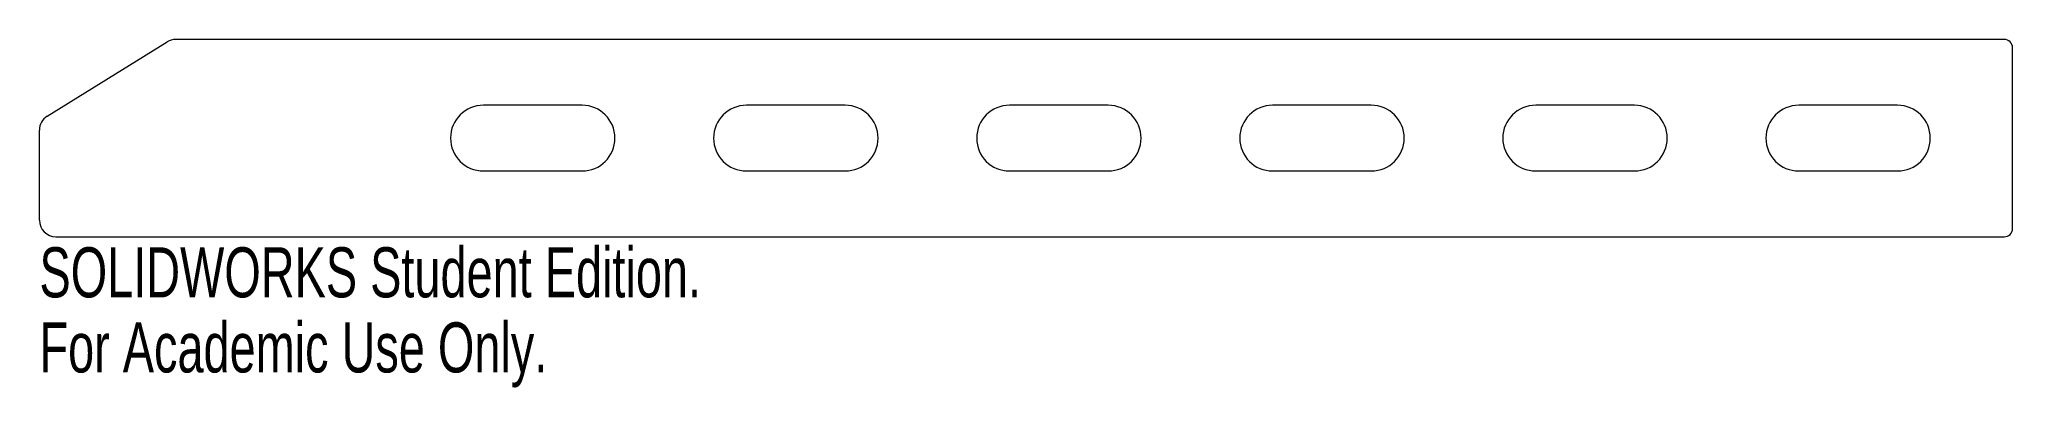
# Model space of a CAD drawing. Header units: inches. Extents: x -7.5 to 0, y -0.57 to 0.75.
import ezdxf

# ---------------------------------------------------------------- set-up
doc = ezdxf.new("R2010")
doc.units = ezdxf.units.IN
doc.header["$MEASUREMENT"] = 0
doc.styles.add('SLDTEXTSTYLE0', font='TXT', dxfattribs={"width": 0.7})

msp = doc.modelspace()

# ---------------------------------------------------------------- linework, layer by layer
at = {"color": 7, "linetype": 'Continuous', "lineweight": 15}
for p, q in [((-0.0313, 0.75), (-6.9822, 0.75)), ((-7.4704, 0.4583), (-7.0151, 0.7406)), ((0, 0.0312), (0, 0.7187)), ((-5.4375, 0.5), (-5.8125, 0.5)), ((-4.4375, 0.5), (-4.8125, 0.5)), ((-3.4375, 0.5), (-3.8125, 0.5)), ((-2.4375, 0.5), (-2.8125, 0.5)), ((-1.4375, 0.5), (-1.8125, 0.5)), ((-0.4375, 0.5), (-0.8125, 0.5)), ((-7.5, 0.0625), (-7.5, 0.4052)), ((-5.8125, 0.25), (-5.4375, 0.25)), ((-4.8125, 0.25), (-4.4375, 0.25)), ((-3.8125, 0.25), (-3.4375, 0.25)), ((-2.8125, 0.25), (-2.4375, 0.25)), ((-1.8125, 0.25), (-1.4375, 0.25)), ((-0.8125, 0.25), (-0.4375, 0.25)), ((-7.4375, 0), (-0.0313, 0))]:
    msp.add_line(p, q, dxfattribs=at)
for centre, radius, start, end in [((-0.0313, 0.7187), 0.0312, 0, 90), ((-6.9822, 0.6875), 0.0625, 90, 121.79891), ((-7.4375, 0.4052), 0.0625, 121.79891, 180), ((-5.8125, 0.375), 0.125, 90, 270), ((-5.4375, 0.375), 0.125, 270, 90), ((-4.8125, 0.375), 0.125, 90, 270), ((-4.4375, 0.375), 0.125, 270, 90), ((-3.8125, 0.375), 0.125, 90, 270), ((-3.4375, 0.375), 0.125, 270, 90), ((-2.8125, 0.375), 0.125, 90, 270), ((-2.4375, 0.375), 0.125, 270, 90), ((-1.8125, 0.375), 0.125, 90, 270), ((-1.4375, 0.375), 0.125, 270, 90), ((-0.8125, 0.375), 0.125, 90, 270), ((-0.4375, 0.375), 0.125, 270, 90), ((-7.4375, 0.0625), 0.0625, 180, 270), ((-0.0313, 0.0312), 0.0312, 270, 0)]:
    msp.add_arc(centre, radius, start, end, dxfattribs=at)

# ---------------------------------------------------------------- texts
at = {"color": 7, "linetype": 'Continuous', "char_height": 0.1903, "attachment_point": 1, "style": 'SLDTEXTSTYLE0'}
for s, insert in [('SOLIDWORKS Student Edition.', (-7.5, -0.0401)), ('For Academic Use Only.', (-7.5, -0.3256))]:
    msp.add_mtext(s, dxfattribs=dict(at, insert=insert))

doc.saveas('drawing.dxf')
